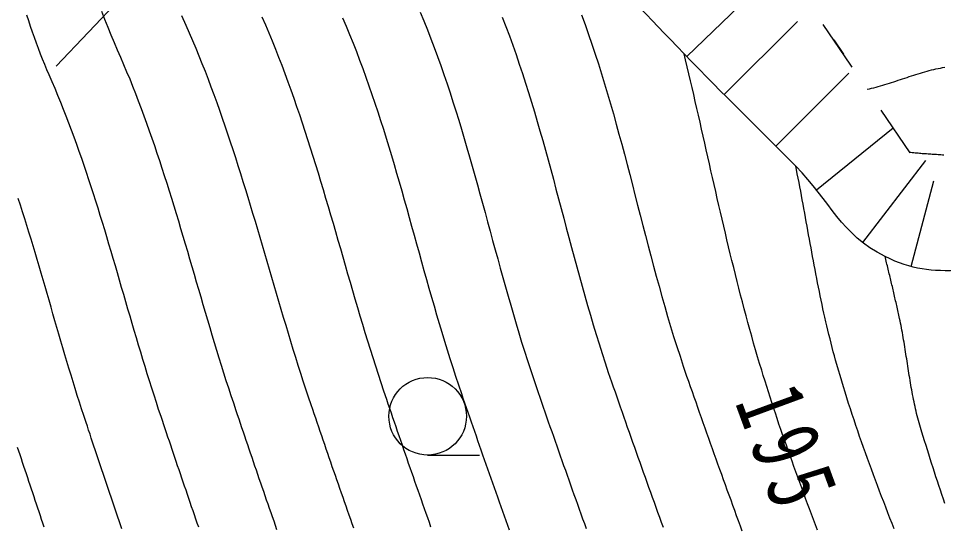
# Model space of a CAD drawing. Units: millimetres, scale not verified. Extents: x 40000 to 680000, y 20000 to 380000.
# Drawn here: x 313671 to 331562, y 251576 to 261400 of the extents above; entities that cross this region are included whole.
import ezdxf

# ---------------------------------------------------------------- set-up
doc = ezdxf.new("R2010")
doc.units = ezdxf.units.MM
doc.header["$LTSCALE"] = 1000
doc.layers.add('M-BGD', color=7, linetype='Continuous', lineweight=25)
doc.layers.add('M-STR-HTXT', color=7, linetype='Continuous', lineweight=13)
doc.styles.add('ＭＳ ゴシック', font='')
doc.styles.get('ＭＳ ゴシック').set_extended_font_data('MS Gothic')

msp = doc.modelspace()

# ---------------------------------------------------------------- linework, layer by layer
at = {"layer": 'M-BGD'}
for p, q in [((326600, 260663), (328036, 262054)), ((327318, 259930), (328736, 261340)), ((329769, 260499), (329233, 261286)), ((329438, 260985), (329627, 260707)), ((329796, 260459), (329769, 260499)), ((328320, 258931), (329734, 260345)), ((330915, 258802), (330355, 259630)), ((329105, 258087), (330586, 259288)), ((330001, 257065), (331219, 258652)), ((330938, 256601), (331376, 258258)), ((321585, 252958), (322585, 252958))]:
    msp.add_line(p, q, dxfattribs=at)
for points in [[(317156, 251563), (317128, 251642), (317101, 251721), (317074, 251801), (317047, 251880), (317019, 251959), (316992, 252038), (316965, 252117), (316938, 252196), (316911, 252276), (316884, 252355), (316857, 252434), (316830, 252513), (316803, 252592), (316776, 252672), (316749, 252751), (316723, 252830), (316696, 252909), (316669, 252989), (316642, 253068), (316615, 253147), (316589, 253226), (316562, 253306), (316535, 253385), (316508, 253464), (316482, 253544), (316455, 253623), (316428, 253702), (316382, 253840), (316337, 253977), (316292, 254115), (316248, 254253), (316205, 254392), (316162, 254530), (316119, 254669), (316077, 254807), (316035, 254946), (315993, 255085), (315952, 255224), (315910, 255364), (315869, 255503), (315829, 255642), (315788, 255782), (315747, 255921), (315707, 256061), (315666, 256200), (315626, 256339), (315585, 256479), (315544, 256618), (315504, 256757), (315462, 256897), (315421, 257036), (315380, 257175), (315338, 257314), (315296, 257452), (315253, 257591), (315210, 257729), (315166, 257868), (315123, 258006), (315078, 258144), (315033, 258281), (314987, 258419), (314941, 258556), (314894, 258693), (314846, 258830), (314798, 258966), (314748, 259102), (314698, 259238), (314647, 259373), (314595, 259508), (314542, 259643), (314489, 259777), (314434, 259911), (314378, 260044), (314320, 260177), (314262, 260310), (314219, 260408), (314178, 260509), (314137, 260610), (314097, 260713), (314057, 260818), (314019, 260923), (313981, 261030), (313943, 261138), (313906, 261246), (313869, 261355), (313832, 261465)], [(318670, 251514), (318641, 251596), (318613, 251678), (318584, 251760), (318556, 251842), (318527, 251924), (318499, 252006), (318470, 252088), (318442, 252170), (318414, 252252), (318386, 252335), (318357, 252417), (318329, 252499), (318301, 252581), (318273, 252663), (318245, 252746), (318217, 252828), (318188, 252910), (318160, 252992), (318132, 253074), (318104, 253157), (318076, 253239), (318049, 253321), (318021, 253403), (317993, 253486), (317965, 253568), (317937, 253650), (317909, 253733), (317881, 253815), (317833, 253960), (317785, 254105), (317737, 254250), (317690, 254396), (317644, 254542), (317598, 254688), (317553, 254834), (317508, 254981), (317464, 255127), (317420, 255274), (317376, 255421), (317332, 255567), (317289, 255714), (317246, 255861), (317202, 256008), (317159, 256156), (317116, 256303), (317074, 256450), (317031, 256597), (316988, 256744), (316944, 256891), (316901, 257038), (316858, 257185), (316814, 257331), (316770, 257478), (316726, 257625), (316681, 257771), (316636, 257917), (316590, 258063), (316544, 258209), (316498, 258355), (316451, 258501), (316403, 258646), (316355, 258791), (316306, 258936), (316256, 259080), (316206, 259224), (316154, 259368), (316102, 259512), (316049, 259655), (315995, 259798), (315940, 259940), (315884, 260082), (315828, 260224), (315769, 260365), (315710, 260506), (315650, 260646), (315588, 260786), (315525, 260931), (315463, 261079), (315403, 261228), (315344, 261380), (315286, 261533)], [(320156, 251543), (320126, 251628), (320096, 251713), (320067, 251798), (320037, 251883), (320007, 251968), (319977, 252053), (319948, 252138), (319918, 252223), (319889, 252308), (319859, 252393), (319830, 252478), (319800, 252563), (319771, 252648), (319741, 252733), (319712, 252818), (319683, 252904), (319653, 252989), (319624, 253074), (319595, 253159), (319565, 253244), (319536, 253329), (319507, 253414), (319478, 253500), (319449, 253585), (319420, 253670), (319391, 253755), (319362, 253841), (319333, 253926), (319281, 254078), (319230, 254231), (319180, 254384), (319131, 254537), (319082, 254691), (319034, 254844), (318986, 254998), (318938, 255152), (318891, 255306), (318845, 255461), (318798, 255615), (318752, 255770), (318706, 255924), (318661, 256079), (318615, 256234), (318570, 256389), (318525, 256543), (318479, 256698), (318434, 256853), (318389, 257008), (318343, 257163), (318298, 257317), (318252, 257472), (318206, 257626), (318159, 257781), (318113, 257935), (318065, 258089), (318018, 258243), (317970, 258397), (317922, 258550), (317873, 258704), (317823, 258857), (317773, 259010), (317722, 259162), (317670, 259315), (317618, 259467), (317565, 259618), (317511, 259770), (317456, 259921), (317400, 260072), (317343, 260222), (317285, 260372), (317226, 260521), (317166, 260671), (317105, 260819), (317043, 260967), (316979, 261115), (316914, 261262), (316831, 261454)], [(318379, 261431), (318446, 261276), (318512, 261121), (318577, 260965), (318640, 260809), (318702, 260652), (318763, 260494), (318823, 260337), (318881, 260178), (318939, 260020), (318995, 259861), (319051, 259701), (319105, 259541), (319159, 259381), (319212, 259221), (319264, 259060), (319315, 258899), (319366, 258738), (319416, 258576), (319466, 258415), (319515, 258253), (319564, 258091), (319612, 257928), (319660, 257766), (319707, 257603), (319755, 257441), (319802, 257278), (319849, 257115), (319896, 256952), (319943, 256790), (319990, 256627), (320037, 256464), (320084, 256301), (320131, 256138), (320179, 255976), (320227, 255813), (320275, 255651), (320323, 255489), (320372, 255327), (320422, 255165), (320472, 255003), (320522, 254842), (320574, 254680), (320625, 254519), (320678, 254359), (320731, 254198), (320786, 254038), (320816, 253950), (320846, 253862), (320876, 253774), (320906, 253686), (320937, 253597), (320967, 253509), (320997, 253421), (321028, 253333), (321058, 253245), (321089, 253157), (321119, 253068), (321150, 252980), (321180, 252892), (321211, 252804), (321241, 252716), (321272, 252628), (321303, 252540), (321333, 252452), (321364, 252364), (321395, 252276), (321426, 252188), (321457, 252100), (321488, 252012), (321519, 251924), (321550, 251836), (321581, 251748), (321612, 251660), (321643, 251572)], [(319939, 261414), (320008, 261251), (320076, 261088), (320142, 260925), (320206, 260760), (320269, 260595), (320331, 260430), (320391, 260264), (320450, 260097), (320507, 259930), (320564, 259762), (320620, 259594), (320674, 259426), (320728, 259257), (320780, 259088), (320832, 258918), (320884, 258749), (320934, 258578), (320984, 258408), (321034, 258238), (321083, 258067), (321131, 257896), (321179, 257725), (321227, 257554), (321275, 257382), (321323, 257211), (321371, 257040), (321418, 256868), (321466, 256697), (321514, 256526), (321562, 256355), (321610, 256184), (321659, 256013), (321708, 255842), (321758, 255671), (321808, 255501), (321859, 255331), (321910, 255161), (321962, 254991), (322015, 254822), (322069, 254653), (322124, 254485), (322180, 254317), (322237, 254149), (322268, 254058), (322300, 253967), (322331, 253876), (322363, 253785), (322394, 253694), (322426, 253602), (322457, 253511), (322489, 253420), (322520, 253329), (322552, 253238), (322584, 253147), (322616, 253056), (322647, 252965), (322679, 252874), (322711, 252783), (322743, 252692), (322775, 252601), (322807, 252510), (322839, 252419), (322871, 252329), (322903, 252238), (322936, 252147), (322968, 252056), (323000, 251965), (323032, 251874), (323065, 251784), (323097, 251693), (323130, 251602), (323162, 251511)], [(321442, 261522), (321512, 261352), (321581, 261181), (321648, 261009), (321713, 260836), (321776, 260663), (321839, 260489), (321899, 260314), (321959, 260139), (322017, 259964), (322074, 259788), (322130, 259611), (322185, 259434), (322239, 259257), (322292, 259079), (322344, 258901), (322396, 258723), (322447, 258544), (322498, 258365), (322548, 258186), (322597, 258007), (322647, 257827), (322696, 257648), (322745, 257468), (322794, 257289), (322842, 257109), (322891, 256929), (322941, 256750), (322990, 256571), (323040, 256391), (323090, 256212), (323140, 256033), (323192, 255855), (323243, 255676), (323296, 255498), (323349, 255320), (323403, 255143), (323458, 254966), (323515, 254789), (323572, 254613), (323630, 254437), (323690, 254262), (323723, 254168), (323755, 254074), (323788, 253979), (323820, 253885), (323853, 253791), (323886, 253697), (323918, 253603), (323951, 253509), (323984, 253415), (324017, 253321), (324050, 253227), (324083, 253133), (324116, 253039), (324149, 252945), (324182, 252851), (324215, 252757), (324249, 252663), (324282, 252570), (324315, 252476), (324348, 252382), (324382, 252288), (324415, 252194), (324449, 252100), (324482, 252007), (324516, 251913), (324550, 251819), (324583, 251725), (324617, 251632), (324651, 251538)], [(323029, 261424), (323098, 261244), (323165, 261064), (323231, 260883), (323295, 260701), (323357, 260519), (323418, 260335), (323477, 260152), (323536, 259967), (323593, 259783), (323649, 259597), (323703, 259411), (323757, 259225), (323811, 259039), (323863, 258852), (323915, 258665), (323966, 258477), (324017, 258290), (324067, 258102), (324118, 257914), (324168, 257726), (324217, 257538), (324267, 257350), (324317, 257162), (324368, 256974), (324418, 256786), (324469, 256598), (324520, 256411), (324572, 256224), (324625, 256037), (324678, 255850), (324732, 255664), (324787, 255478), (324843, 255292), (324900, 255107), (324958, 254923), (325018, 254739), (325079, 254555), (325141, 254373), (325175, 254276), (325209, 254179), (325243, 254082), (325276, 253984), (325310, 253887), (325344, 253790), (325378, 253693), (325412, 253597), (325446, 253500), (325480, 253403), (325515, 253306), (325549, 253209), (325583, 253112), (325617, 253015), (325652, 252918), (325686, 252821), (325721, 252725), (325755, 252628), (325790, 252531), (325824, 252434), (325859, 252338), (325894, 252241), (325928, 252144), (325963, 252047), (325998, 251951), (326033, 251854), (326068, 251758), (326103, 251661), (326138, 251564)], [(324560, 261470), (324629, 261282), (324697, 261093), (324762, 260903), (324825, 260712), (324887, 260520), (324948, 260328), (325007, 260136), (325065, 259942), (325121, 259748), (325177, 259554), (325231, 259359), (325285, 259164), (325338, 258969), (325390, 258773), (325442, 258577), (325493, 258380), (325544, 258184), (325595, 257987), (325646, 257791), (325696, 257594), (325747, 257397), (325798, 257201), (325850, 257005), (325901, 256808), (325954, 256612), (326007, 256417), (326060, 256221), (326115, 256026), (326170, 255832), (326227, 255638), (326284, 255444), (326343, 255251), (326404, 255058), (326466, 254867), (326529, 254676), (326594, 254485), (326629, 254385), (326664, 254285), (326699, 254185), (326734, 254085), (326769, 253985), (326804, 253885), (326839, 253785), (326875, 253685), (326910, 253585), (326945, 253485), (326981, 253386), (327016, 253286), (327052, 253186), (327087, 253086), (327123, 252986), (327158, 252886), (327194, 252787), (327230, 252687), (327266, 252587), (327302, 252488), (327337, 252388), (327373, 252288), (327409, 252189), (327446, 252089), (327482, 251989), (327518, 251890), (327554, 251790), (327591, 251691), (327627, 251591), (327663, 251492)], [(329128, 251507), (329089, 251609), (329050, 251711), (329011, 251813), (328973, 251915), (328934, 252017), (328896, 252119), (328858, 252222), (328820, 252324), (328782, 252427), (328744, 252529), (328707, 252632), (328669, 252734), (328632, 252837), (328596, 252940), (328559, 253043), (328523, 253146), (328487, 253249), (328451, 253352), (328416, 253455), (328380, 253558), (328345, 253662), (328311, 253765), (328276, 253869), (328242, 253973), (328209, 254076), (328175, 254180), (328142, 254284), (328110, 254388), (328077, 254493), (328046, 254597), (328006, 254729), (327967, 254860), (327928, 254992), (327890, 255124), (327853, 255256), (327816, 255388), (327780, 255520), (327744, 255653), (327708, 255786), (327673, 255918), (327639, 256051), (327604, 256184), (327571, 256317), (327537, 256450), (327504, 256583), (327471, 256717), (327439, 256850), (327406, 256984), (327374, 257117), (327343, 257251), (327311, 257385), (327280, 257518), (327249, 257652), (327218, 257786), (327187, 257920), (327156, 258054), (327126, 258188), (327096, 258322), (327065, 258456), (327035, 258590), (327005, 258724), (326974, 258858), (326944, 258992), (326914, 259126), (326884, 259260), (326853, 259394), (326823, 259528), (326792, 259662), (326762, 259796), (326731, 259929), (326700, 260063), (326669, 260197), (326638, 260331), (326606, 260465), (326574, 260598), (326545, 260719)], [(330085, 260031), (330128, 260040), (330171, 260050), (330214, 260061), (330257, 260072), (330300, 260084), (330343, 260096), (330386, 260108), (330429, 260121), (330472, 260134), (330515, 260148), (330557, 260161), (330600, 260175), (330643, 260189), (330686, 260204), (330729, 260218), (330772, 260232), (330815, 260247), (330858, 260261), (330900, 260275), (330943, 260289), (330986, 260303), (331029, 260317), (331072, 260330), (331115, 260343), (331158, 260356), (331201, 260369), (331244, 260381), (331286, 260392), (331329, 260404), (331372, 260414), (331415, 260424), (331458, 260434), (331501, 260442), (331544, 260451), (331588, 260458)], [(330904, 258817), (330932, 258814), (330959, 258810), (330987, 258807), (331014, 258804), (331042, 258802), (331069, 258799), (331097, 258797), (331125, 258794), (331152, 258792), (331180, 258790), (331208, 258788), (331235, 258786), (331263, 258784), (331291, 258782), (331319, 258780), (331346, 258778), (331374, 258776), (331402, 258774), (331430, 258773), (331457, 258771), (331485, 258769), (331513, 258767), (331541, 258764), (331568, 258762)], [(330608, 251528), (330567, 251632), (330526, 251737), (330485, 251842), (330445, 251947), (330405, 252052), (330364, 252157), (330324, 252262), (330285, 252367), (330245, 252472), (330206, 252578), (330167, 252683), (330129, 252789), (330090, 252894), (330052, 253000), (330015, 253106), (329977, 253212), (329940, 253318), (329904, 253424), (329868, 253530), (329832, 253637), (329796, 253743), (329762, 253850), (329727, 253957), (329693, 254064), (329659, 254171), (329626, 254278), (329594, 254386), (329561, 254493), (329530, 254601), (329499, 254709), (329476, 254791), (329453, 254874), (329431, 254956), (329409, 255039), (329388, 255122), (329367, 255205), (329346, 255288), (329326, 255371), (329307, 255454), (329287, 255537), (329268, 255621), (329250, 255704), (329231, 255788), (329213, 255872), (329196, 255955), (329178, 256039), (329161, 256123), (329144, 256207), (329127, 256291), (329111, 256375), (329095, 256459), (329078, 256543), (329062, 256627), (329047, 256711), (329031, 256795), (329015, 256880), (329000, 256964), (328984, 257048), (328969, 257133), (328954, 257217), (328938, 257301), (328923, 257385), (328908, 257470), (328893, 257554), (328877, 257638), (328862, 257723), (328847, 257807), (328831, 257891), (328815, 257975), (328800, 258060), (328784, 258144), (328768, 258228), (328752, 258312), (328735, 258396), (328719, 258480), (328707, 258542)], [(315670, 251531), (315644, 251607), (315618, 251683), (315592, 251759), (315566, 251836), (315540, 251912), (315515, 251988), (315489, 252064), (315463, 252141), (315437, 252217), (315412, 252293), (315386, 252369), (315360, 252446), (315335, 252522), (315309, 252598), (315283, 252675), (315258, 252751), (315232, 252827), (315207, 252903), (315181, 252980), (315156, 253056), (315130, 253132), (315105, 253209), (315079, 253285), (315054, 253361), (315028, 253438), (315003, 253514), (314977, 253590), (314934, 253720), (314892, 253851), (314850, 253981), (314808, 254111), (314767, 254242), (314727, 254373), (314687, 254504), (314647, 254635), (314608, 254766), (314569, 254898), (314530, 255029), (314491, 255161), (314453, 255293), (314414, 255424), (314376, 255556), (314338, 255688), (314300, 255819), (314262, 255951), (314223, 256083), (314185, 256215), (314147, 256346), (314108, 256478), (314070, 256610), (314031, 256741), (313992, 256872), (313952, 257004), (313913, 257135), (313872, 257266), (313832, 257396), (313791, 257527), (313750, 257658), (313708, 257788), (313665, 257918)], [(331590, 252020), (331560, 252106), (331531, 252193), (331502, 252279), (331473, 252366), (331445, 252453), (331417, 252539), (331389, 252626), (331361, 252713), (331333, 252800), (331306, 252886), (331279, 252973), (331251, 253059), (331224, 253145), (331197, 253231), (331170, 253317), (331142, 253402), (331128, 253447), (331115, 253492), (331102, 253536), (331089, 253581), (331077, 253626), (331065, 253671), (331053, 253716), (331042, 253761), (331032, 253807), (331021, 253852), (331011, 253897), (331001, 253943), (330992, 253989), (330982, 254034), (330973, 254080), (330965, 254126), (330956, 254172), (330948, 254218), (330940, 254264), (330932, 254310), (330924, 254356), (330916, 254402), (330909, 254448), (330901, 254494), (330894, 254540), (330886, 254586), (330879, 254633), (330872, 254679), (330865, 254725), (330858, 254771), (330851, 254818), (330843, 254864), (330836, 254910), (330829, 254956), (330822, 255002), (330814, 255049), (330807, 255095), (330799, 255141), (330791, 255187), (330783, 255233), (330775, 255279), (330767, 255325), (330759, 255371), (330750, 255417), (330741, 255463), (330732, 255509), (330723, 255554), (330713, 255600), (330706, 255631), (330700, 255662), (330693, 255692), (330686, 255723), (330679, 255754), (330672, 255785), (330665, 255816), (330658, 255847), (330651, 255877), (330644, 255908), (330637, 255939), (330630, 255970), (330623, 256001), (330616, 256031), (330609, 256062), (330602, 256093), (330594, 256124), (330587, 256154), (330580, 256185), (330573, 256216), (330565, 256247), (330558, 256277), (330551, 256308), (330543, 256339), (330536, 256370), (330528, 256400), (330521, 256431), (330514, 256462), (330506, 256492), (330499, 256523), (330491, 256554), (330484, 256585), (330477, 256615), (330469, 256646), (330462, 256677), (330454, 256708), (330447, 256738), (330440, 256769), (330433, 256796)], [(313647, 253112), (313671, 253039), (313696, 252966), (313720, 252892), (313745, 252819), (313769, 252746), (313794, 252672), (313818, 252599), (313843, 252526), (313867, 252452), (313892, 252379), (313916, 252305), (313941, 252232), (313965, 252159), (313990, 252085), (314014, 252012), (314039, 251939), (314063, 251865), (314088, 251792), (314112, 251719), (314137, 251645), (314161, 251572)]]:
    msp.add_lwpolyline(points, dxfattribs=at)
msp.add_circle((321585, 253708), 750, dxfattribs=at)
msp.add_open_spline([(341885, 268877), (341280, 268029), (341058, 267780), (340478, 267118), (339266, 265739), (338038, 265489), (336955, 264006), (336261, 263057), (336322, 262285), (335892, 261191), (335551, 260321), (335322, 259849), (334969, 258985), (334732, 258406), (334753, 257995), (334372, 257499), (334067, 257101), (333775, 256963), (333308, 256779), (332790, 256575), (332462, 256543), (331905, 256527), (331321, 256509), (330957, 256536), (330433, 256796), (329573, 257221), (329382, 257861), (328707, 258542), (327863, 259393), (327377, 259857), (326545, 260719), (325806, 261486), (325380, 261906), (324687, 262714), (324282, 263188), (324002, 263421), (323694, 263963), (323261, 264724), (323131, 265208), (322803, 266020), (322505, 266757), (322161, 267139), (322103, 267932), (322087, 268158), (322181, 268276), (322234, 268496), (322286, 268714), (322320, 268835), (322378, 269051), (322435, 269266), (322465, 269387), (322529, 269600), (322593, 269809), (322659, 269918), (322704, 270132), (322755, 270367), (322754, 270505), (322769, 270745), (322784, 270995), (322779, 271136), (322783, 271386), (322787, 271630), (322793, 271767), (322788, 272010), (322780, 272360), (322732, 272554), (322728, 272904), (322725, 273063), (322733, 273152), (322732, 273311), (322724, 274123), (322674, 274576), (322641, 275387), (322616, 275998), (322657, 276344), (322580, 276951), (322534, 277314), (322453, 277508), (322358, 277862), (322107, 278798), (321916, 279307), (321618, 280229), (321441, 280775), (321359, 281088), (321137, 281617), (320832, 282343), (320566, 282705), (320201, 283402), (319832, 284104), (319599, 284484), (319258, 285200), (319081, 285571), (318949, 285772), (318856, 286172), (318809, 286372), (318830, 286492), (318807, 286696), (318711, 287522), (318721, 288003), (318480, 288799), (318327, 289307), (318123, 289555), (317795, 289972), (317475, 290378), (317262, 290583), (316859, 290908), (316387, 291289), (316054, 291407), (315544, 291738), (315082, 292038), (314835, 292224), (314374, 292525), (314106, 292700), (314021, 292756), (313686, 292968)], degree=3, knots=[0, 0, 0, 0, 1, 1, 1, 2, 2, 2, 3, 3, 3, 4, 4, 4, 5, 5, 5, 6, 6, 6, 7, 7, 7, 8, 8, 8, 9, 9, 9, 10, 10, 10, 11, 11, 11, 12, 12, 12, 13, 13, 13, 14, 14, 14, 15, 15, 15, 16, 16, 16, 17, 17, 17, 18, 18, 18, 19, 19, 19, 20, 20, 20, 21, 21, 21, 22, 22, 22, 23, 23, 23, 24, 24, 24, 25, 25, 25, 26, 26, 26, 27, 27, 27, 28, 28, 28, 29, 29, 29, 30, 30, 30, 31, 31, 31, 32, 32, 32, 33, 33, 33, 34, 34, 34, 35, 35, 35, 36, 36, 36, 37, 37, 37, 38, 38, 38, 38], dxfattribs=at)
at = {"layer": 'M-STR-HTXT'}
msp.add_line((329424, 276307), (314400, 260477), dxfattribs=at)

# ---------------------------------------------------------------- texts
at = {"layer": 'M-BGD', "insert": (328559, 253043), "char_height": 1320, "attachment_point": 5, "rotation": 290.203, "style": 'ＭＳ ゴシック'}
msp.add_mtext('\\T1.32;\\W0.7;195', dxfattribs=at)

doc.saveas('drawing.dxf')
